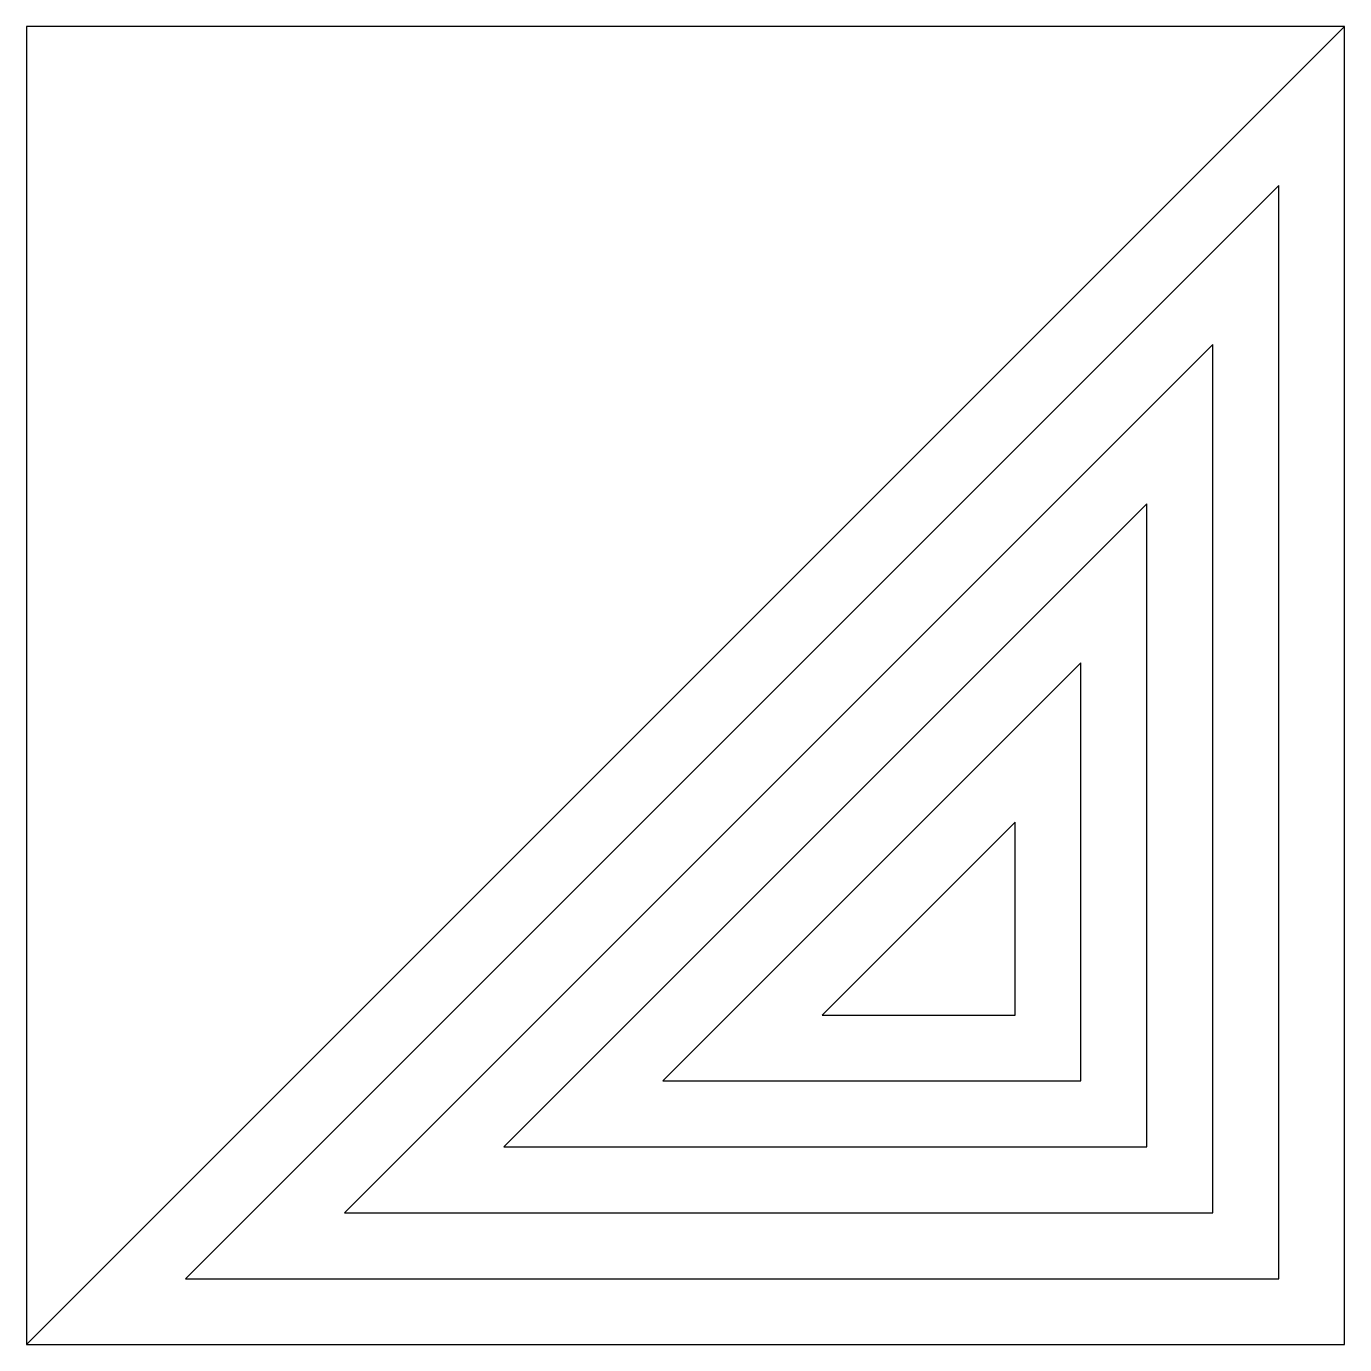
# Model space of a CAD drawing. Header units: millimetres. Extents: x -2 to 0, y 0 to 2.
import ezdxf

# ---------------------------------------------------------------- set-up
doc = ezdxf.new("R2010")
doc.units = ezdxf.units.MM
doc.layers.add('jidou1', color=3, linetype='Continuous')
doc.layers.add('KEISO', color=7, linetype='Continuous')

# ---------------------------------------------------------------- blocks, each defined once
blk = doc.blocks.new('TR2')
at = {"layer": 'KEISO', "color": 3}
for p, q in [((0, 2), (-2, 2)), ((-2, 2), (-2, 0))]:
    blk.add_line(p, q, dxfattribs=at)
for points in [[(0, 0), (0, 2), (-2, 0)], [(-0.1, 0.1), (-0.1, 1.7586), (-1.7586, 0.1)], [(-0.2, 0.2), (-0.2, 1.5172), (-1.5172, 0.2)], [(-0.3, 0.3), (-0.3, 1.2757), (-1.2757, 0.3)], [(-0.4, 0.4), (-0.4, 1.0343), (-1.0343, 0.4)], [(-0.5, 0.5), (-0.5, 0.7929), (-0.7929, 0.5)]]:
    blk.add_lwpolyline(points, close=True, dxfattribs=at)

msp = doc.modelspace()

# ---------------------------------------------------------------- block references
at = {"layer": 'jidou1', "color": 3, "linetype": 'Continuous'}
msp.add_blockref('TR2', (0, 0), dxfattribs=at)

doc.saveas('drawing.dxf')
